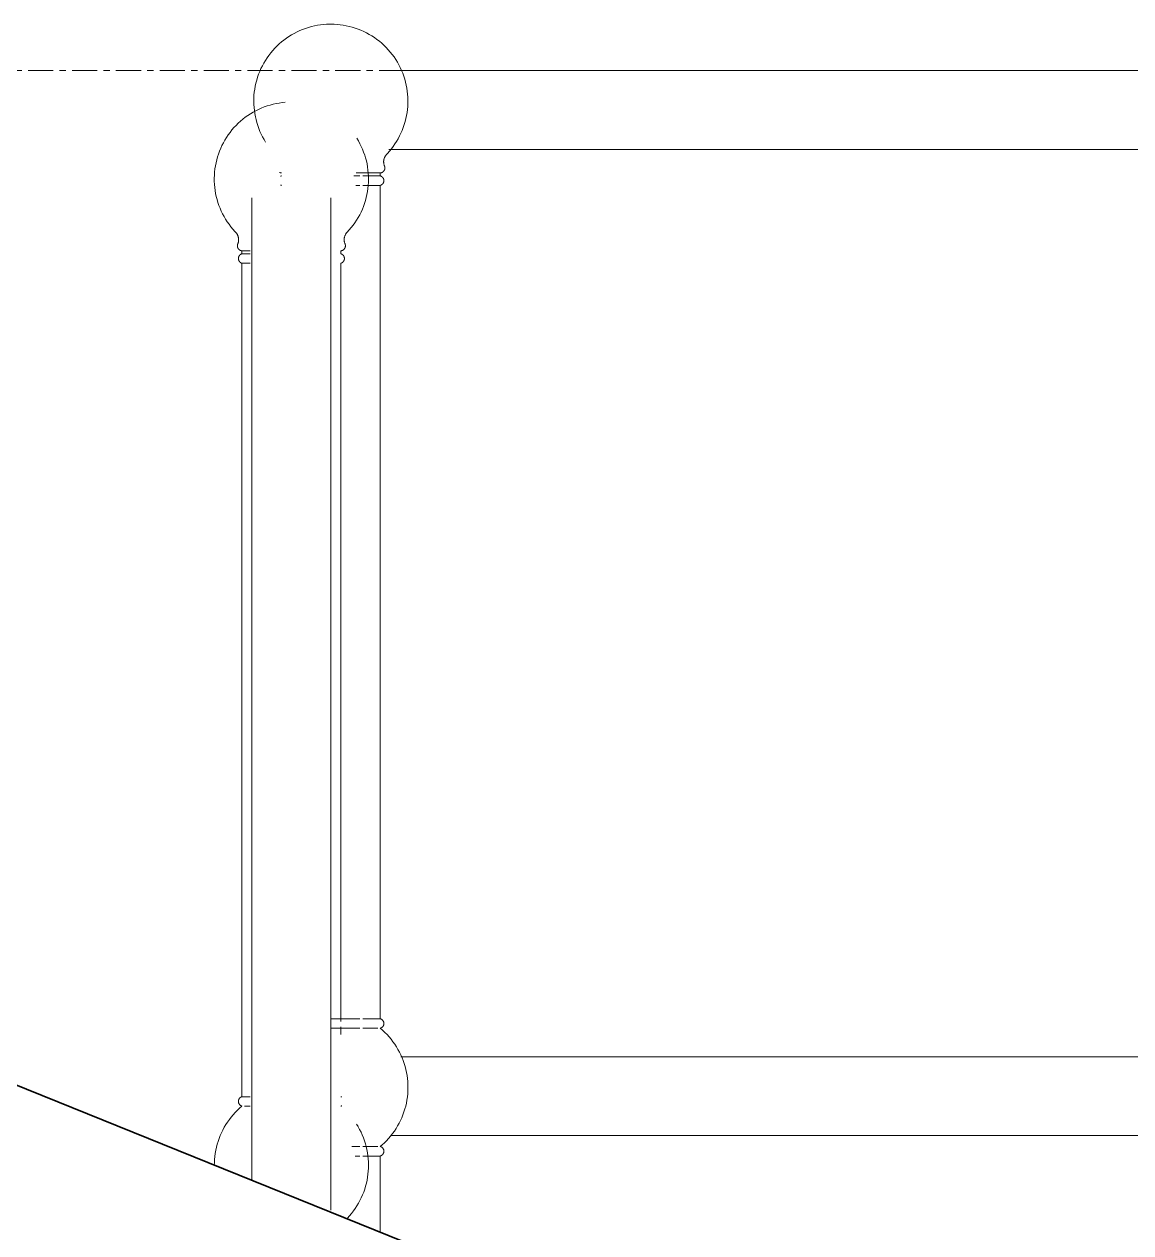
# Model space of a CAD drawing. Header units: inches. Extents: x 22 to 382261, y 22 to 371281.
# Drawn here: x 13839 to 14400, y 143217 to 143830 of the extents above; entities that cross this region are included whole.
import ezdxf

# ---------------------------------------------------------------- set-up
doc = ezdxf.new("R2010")
doc.units = ezdxf.units.IN
doc.header["$MEASUREMENT"] = 0
doc.linetypes.add('Grid Line 1_2_', pattern=[22.225, 12.7, -3.175, 3.175, -3.175])
for name, color, linetype, lineweight in [('A-FLOR-HRAL', 11, 'Continuous', 9), ('A-FLOR-LEVL', 51, 'Continuous', 9), ('A-ROOF', 132, 'Continuous', 9)]:
    doc.layers.add(name, color=color, linetype=linetype, lineweight=lineweight)

# ---------------------------------------------------------------- blocks, each defined once
blk = doc.blocks.new('Railing - 950mm High Post-V1-Section A-A')
at = {"layer": 'A-FLOR-HRAL'}
for p, q in [((-12508.45, 4257.09), (-12508.45, 4258.57)), ((-12504.37, 4258.57), (-12508.45, 4258.57)), ((-12504.37, 4257.09), (-12508.45, 4257.09)), ((-12458.36, 4258.57), (-12458.36, 4257.09)), ((-12508.45, 3829.76), (-12508.45, 4252.28)), ((-12504.37, 4252.28), (-12508.45, 4252.28)), ((-12458.36, 4252.28), (-12458.36, 3867.87)), ((-12458.36, 3865.22), (-12458.36, 3861.28)), ((-12504.27, 3829.76), (-12508.45, 3829.76)), ((-12504.27, 3824.96), (-12507.22, 3824.96)), ((-12449.6, 3814.57), (-12450.38, 3815.86))]:
    blk.add_line(p, q, dxfattribs=at)
at = {"layer": 'A-FLOR-HRAL', "flags": 128}
for points in [[(-12486.56, 4333.89), (-12488.12, 4333.73), (-12489.66, 4333.51), (-12491.2, 4333.23), (-12492.72, 4332.89), (-12494.23, 4332.49), (-12495.72, 4332.03), (-12497.19, 4331.51), (-12498.64, 4330.93), (-12500.07, 4330.3), (-12501.47, 4329.6), (-12502.84, 4328.85), (-12504.18, 4328.05), (-12505.48, 4327.2), (-12506.75, 4326.29), (-12507.99, 4325.33), (-12509.18, 4324.33), (-12510.33, 4323.27), (-12511.44, 4322.18), (-12512.51, 4321.03), (-12513.53, 4319.85), (-12514.5, 4318.63), (-12515.42, 4317.37), (-12516.29, 4316.07), (-12517.1, 4314.74), (-12517.87, 4313.38), (-12518.58, 4311.99), (-12519.23, 4310.57), (-12519.82, 4309.13), (-12520.36, 4307.66), (-12520.84, 4306.17), (-12521.25, 4304.67), (-12521.61, 4303.15), (-12521.91, 4301.62), (-12522.14, 4300.07), (-12522.31, 4298.52), (-12522.42, 4296.96), (-12522.47, 4295.4), (-12522.46, 4293.84), (-12522.38, 4292.28), (-12522.24, 4290.73), (-12522.04, 4289.18), (-12521.78, 4287.64), (-12521.45, 4286.12), (-12521.07, 4284.6), (-12520.62, 4283.11), (-12520.12, 4281.63), (-12519.56, 4280.17), (-12518.93, 4278.74), (-12518.26, 4277.33), (-12517.52, 4275.96), (-12516.74, 4274.61), (-12515.89, 4273.29), (-12515, 4272.01), (-12514.06, 4270.77), (-12513.06, 4269.57), (-12512.02, 4268.4), (-12511.65, 4268.01)], [(-12455.15, 4268.01), (-12454.09, 4269.16), (-12453.09, 4270.35), (-12452.12, 4271.58), (-12451.21, 4272.85), (-12450.35, 4274.15), (-12449.55, 4275.49), (-12448.8, 4276.86), (-12448.1, 4278.25), (-12447.46, 4279.68), (-12446.87, 4281.12), (-12446.35, 4282.59), (-12445.88, 4284.08), (-12445.48, 4285.59), (-12445.13, 4287.11), (-12444.85, 4288.65), (-12444.63, 4290.19), (-12444.46, 4291.75), (-12444.37, 4293.31), (-12444.33, 4294.87), (-12444.36, 4296.43), (-12444.45, 4297.99), (-12444.6, 4299.54), (-12444.81, 4301.09), (-12445.09, 4302.62), (-12445.42, 4304.15), (-12445.82, 4305.66), (-12446.27, 4307.15), (-12446.79, 4308.62), (-12447.37, 4310.07), (-12448, 4311.5), (-12448.69, 4312.9), (-12449.43, 4314.27), (-12450.23, 4315.62)], [(-12511.65, 4268.01), (-12511.51, 4267.85), (-12511.37, 4267.68), (-12511.23, 4267.51), (-12511.1, 4267.33), (-12510.98, 4267.15), (-12510.87, 4266.96), (-12510.77, 4266.77), (-12510.67, 4266.58), (-12510.58, 4266.38), (-12510.5, 4266.18), (-12510.42, 4265.97), (-12510.36, 4265.76), (-12510.3, 4265.55), (-12510.25, 4265.34), (-12510.21, 4265.12), (-12510.18, 4264.91), (-12510.16, 4264.69), (-12510.15, 4264.47), (-12510.14, 4264.25), (-12510.15, 4264.04), (-12510.16, 4263.82), (-12510.18, 4263.6), (-12510.21, 4263.38), (-12510.25, 4263.17), (-12510.29, 4262.96), (-12510.35, 4262.75), (-12510.41, 4262.54), (-12510.49, 4262.33), (-12510.57, 4262.13), (-12510.57, 4262.12)], [(-12456.24, 4262.12), (-12456.32, 4262.32), (-12456.39, 4262.53), (-12456.45, 4262.74), (-12456.51, 4262.95), (-12456.56, 4263.16), (-12456.6, 4263.38), (-12456.63, 4263.59), (-12456.65, 4263.81), (-12456.66, 4264.03), (-12456.66, 4264.25), (-12456.66, 4264.46), (-12456.65, 4264.68), (-12456.62, 4264.9), (-12456.59, 4265.12), (-12456.55, 4265.33), (-12456.51, 4265.54), (-12456.45, 4265.75), (-12456.38, 4265.96), (-12456.31, 4266.17), (-12456.23, 4266.37), (-12456.14, 4266.57), (-12456.04, 4266.77), (-12455.94, 4266.96), (-12455.83, 4267.14), (-12455.71, 4267.33), (-12455.58, 4267.5), (-12455.44, 4267.68), (-12455.3, 4267.84), (-12455.16, 4268), (-12455.15, 4268.01)], [(-12510.57, 4262.12), (-12510.61, 4262.02), (-12510.64, 4261.93), (-12510.67, 4261.83), (-12510.7, 4261.73), (-12510.72, 4261.63), (-12510.74, 4261.53), (-12510.75, 4261.43), (-12510.76, 4261.33), (-12510.77, 4261.22), (-12510.77, 4261.12), (-12510.77, 4261.02), (-12510.76, 4260.92), (-12510.75, 4260.81), (-12510.74, 4260.71), (-12510.72, 4260.61), (-12510.7, 4260.51), (-12510.67, 4260.41), (-12510.64, 4260.31), (-12510.6, 4260.22), (-12510.57, 4260.12), (-12510.52, 4260.03), (-12510.48, 4259.94), (-12510.43, 4259.85), (-12510.38, 4259.76), (-12510.32, 4259.67), (-12510.26, 4259.59), (-12510.2, 4259.51), (-12510.13, 4259.43), (-12510.06, 4259.35), (-12509.99, 4259.28), (-12509.91, 4259.21), (-12509.84, 4259.14), (-12509.76, 4259.08), (-12509.67, 4259.02), (-12509.59, 4258.96), (-12509.5, 4258.91), (-12509.41, 4258.86), (-12509.32, 4258.81), (-12509.23, 4258.77), (-12509.13, 4258.73), (-12509.03, 4258.7), (-12508.94, 4258.66), (-12508.84, 4258.64), (-12508.74, 4258.61), (-12508.64, 4258.59), (-12508.54, 4258.58), (-12508.45, 4258.57)], [(-12458.36, 4258.57), (-12458.26, 4258.58), (-12458.16, 4258.6), (-12458.06, 4258.62), (-12457.96, 4258.64), (-12457.86, 4258.67), (-12457.76, 4258.7), (-12457.66, 4258.74), (-12457.57, 4258.77), (-12457.48, 4258.82), (-12457.38, 4258.86), (-12457.29, 4258.92), (-12457.21, 4258.97), (-12457.12, 4259.03), (-12457.04, 4259.09), (-12456.96, 4259.15), (-12456.88, 4259.22), (-12456.81, 4259.29), (-12456.74, 4259.36), (-12456.67, 4259.44), (-12456.6, 4259.52), (-12456.54, 4259.6), (-12456.48, 4259.68), (-12456.42, 4259.77), (-12456.37, 4259.86), (-12456.32, 4259.95), (-12456.28, 4260.04), (-12456.23, 4260.13), (-12456.2, 4260.23), (-12456.16, 4260.32), (-12456.13, 4260.42), (-12456.11, 4260.52), (-12456.08, 4260.62), (-12456.07, 4260.72), (-12456.05, 4260.83), (-12456.04, 4260.93), (-12456.04, 4261.03), (-12456.03, 4261.13), (-12456.04, 4261.24), (-12456.04, 4261.34), (-12456.05, 4261.44), (-12456.07, 4261.54), (-12456.09, 4261.64), (-12456.11, 4261.74), (-12456.14, 4261.84), (-12456.17, 4261.94), (-12456.2, 4262.04), (-12456.24, 4262.12)], [(-12508.45, 4257.09), (-12508.54, 4257.06), (-12508.64, 4257.02), (-12508.73, 4256.99), (-12508.82, 4256.95), (-12508.91, 4256.9), (-12509, 4256.85), (-12509.08, 4256.8), (-12509.17, 4256.75), (-12509.25, 4256.69), (-12509.33, 4256.63), (-12509.4, 4256.57), (-12509.48, 4256.5), (-12509.55, 4256.43), (-12509.62, 4256.35), (-12509.68, 4256.28), (-12509.75, 4256.2), (-12509.8, 4256.12), (-12509.86, 4256.04), (-12509.91, 4255.95), (-12509.96, 4255.87), (-12510.01, 4255.78), (-12510.05, 4255.69), (-12510.09, 4255.59), (-12510.12, 4255.5), (-12510.15, 4255.4), (-12510.18, 4255.31), (-12510.2, 4255.21), (-12510.22, 4255.11), (-12510.24, 4255.01), (-12510.25, 4254.91), (-12510.26, 4254.81), (-12510.26, 4254.71), (-12510.26, 4254.61), (-12510.25, 4254.51), (-12510.25, 4254.42), (-12510.23, 4254.32), (-12510.22, 4254.22), (-12510.2, 4254.12), (-12510.17, 4254.02), (-12510.14, 4253.93), (-12510.11, 4253.83), (-12510.07, 4253.74), (-12510.04, 4253.65), (-12509.99, 4253.56), (-12509.95, 4253.47), (-12509.89, 4253.38), (-12509.84, 4253.3), (-12509.78, 4253.22), (-12509.72, 4253.14), (-12509.66, 4253.06), (-12509.59, 4252.98), (-12509.52, 4252.91), (-12509.45, 4252.84), (-12509.38, 4252.78), (-12509.3, 4252.71), (-12509.22, 4252.65), (-12509.14, 4252.6), (-12509.05, 4252.54), (-12508.97, 4252.49), (-12508.88, 4252.45), (-12508.79, 4252.4), (-12508.7, 4252.36), (-12508.6, 4252.33), (-12508.51, 4252.3), (-12508.45, 4252.28)], [(-12458.36, 4252.28), (-12458.26, 4252.31), (-12458.17, 4252.34), (-12458.08, 4252.38), (-12457.99, 4252.42), (-12457.9, 4252.46), (-12457.81, 4252.51), (-12457.72, 4252.56), (-12457.64, 4252.62), (-12457.56, 4252.67), (-12457.48, 4252.73), (-12457.4, 4252.8), (-12457.33, 4252.87), (-12457.26, 4252.94), (-12457.19, 4253.01), (-12457.12, 4253.09), (-12457.06, 4253.16), (-12457, 4253.24), (-12456.94, 4253.33), (-12456.89, 4253.41), (-12456.84, 4253.5), (-12456.8, 4253.59), (-12456.76, 4253.68), (-12456.72, 4253.77), (-12456.68, 4253.87), (-12456.65, 4253.96), (-12456.63, 4254.06), (-12456.6, 4254.15), (-12456.58, 4254.25), (-12456.57, 4254.35), (-12456.56, 4254.45), (-12456.55, 4254.55), (-12456.55, 4254.65), (-12456.55, 4254.75), (-12456.55, 4254.85), (-12456.56, 4254.95), (-12456.57, 4255.05), (-12456.59, 4255.15), (-12456.61, 4255.25), (-12456.63, 4255.34), (-12456.66, 4255.44), (-12456.69, 4255.53), (-12456.73, 4255.63), (-12456.77, 4255.72), (-12456.81, 4255.81), (-12456.86, 4255.9), (-12456.91, 4255.98), (-12456.96, 4256.07), (-12457.02, 4256.15), (-12457.08, 4256.23), (-12457.15, 4256.31), (-12457.21, 4256.38), (-12457.28, 4256.45), (-12457.35, 4256.52), (-12457.43, 4256.59), (-12457.51, 4256.65), (-12457.59, 4256.71), (-12457.67, 4256.77), (-12457.75, 4256.82), (-12457.84, 4256.87), (-12457.93, 4256.92), (-12458.02, 4256.96), (-12458.11, 4257), (-12458.2, 4257.04), (-12458.3, 4257.07), (-12458.36, 4257.09)], [(-12508.45, 3829.76), (-12508.54, 3829.73), (-12508.64, 3829.7), (-12508.73, 3829.66), (-12508.82, 3829.62), (-12508.91, 3829.58), (-12509, 3829.53), (-12509.08, 3829.48), (-12509.17, 3829.43), (-12509.25, 3829.37), (-12509.33, 3829.31), (-12509.4, 3829.24), (-12509.48, 3829.18), (-12509.55, 3829.1), (-12509.62, 3829.03), (-12509.68, 3828.96), (-12509.75, 3828.88), (-12509.8, 3828.8), (-12509.86, 3828.71), (-12509.91, 3828.63), (-12509.96, 3828.54), (-12510.01, 3828.45), (-12510.05, 3828.36), (-12510.09, 3828.27), (-12510.12, 3828.18), (-12510.15, 3828.08), (-12510.18, 3827.98), (-12510.2, 3827.89), (-12510.22, 3827.79), (-12510.24, 3827.69), (-12510.25, 3827.59), (-12510.26, 3827.49), (-12510.26, 3827.39), (-12510.26, 3827.29), (-12510.25, 3827.19), (-12510.25, 3827.09), (-12510.23, 3826.99), (-12510.22, 3826.89), (-12510.2, 3826.8), (-12510.17, 3826.7), (-12510.14, 3826.6), (-12510.11, 3826.51), (-12510.07, 3826.42), (-12510.04, 3826.32), (-12509.99, 3826.23), (-12509.95, 3826.15), (-12509.89, 3826.06), (-12509.84, 3825.97), (-12509.78, 3825.89), (-12509.72, 3825.81), (-12509.66, 3825.74), (-12509.59, 3825.66), (-12509.52, 3825.59), (-12509.45, 3825.52), (-12509.38, 3825.45), (-12509.3, 3825.39), (-12509.22, 3825.33), (-12509.14, 3825.27), (-12509.05, 3825.22), (-12508.97, 3825.17), (-12508.88, 3825.12), (-12508.79, 3825.08), (-12508.7, 3825.04), (-12508.6, 3825.01), (-12508.51, 3824.97), (-12508.45, 3824.96)], [(-12457.93, 3829.6), (-12458.02, 3829.64), (-12458.11, 3829.68), (-12458.2, 3829.71), (-12458.3, 3829.74), (-12458.36, 3829.76)], [(-12508.45, 3824.96), (-12509.62, 3823.93), (-12510.76, 3822.86), (-12511.85, 3821.75), (-12512.9, 3820.59), (-12513.9, 3819.39), (-12514.85, 3818.15), (-12515.75, 3816.88), (-12516.6, 3815.57), (-12517.4, 3814.23), (-12518.14, 3812.85), (-12518.83, 3811.45), (-12519.46, 3810.02), (-12520.03, 3808.57), (-12520.55, 3807.1), (-12521, 3805.6), (-12521.4, 3804.09), (-12521.73, 3802.57), (-12522, 3801.03), (-12522.21, 3799.48), (-12522.36, 3797.93), (-12522.45, 3796.37), (-12522.47, 3795.07)], [(-12458.36, 3824.96), (-12458.26, 3824.98), (-12458.17, 3825.02), (-12458.08, 3825.05), (-12457.99, 3825.1), (-12457.9, 3825.14), (-12457.81, 3825.19)], [(-12454.95, 3768.22), (-12453.9, 3769.38), (-12452.9, 3770.58), (-12451.95, 3771.81), (-12451.05, 3773.09), (-12450.2, 3774.4), (-12449.4, 3775.74), (-12448.66, 3777.11), (-12447.97, 3778.51), (-12447.34, 3779.94), (-12446.77, 3781.4), (-12446.26, 3782.87), (-12445.8, 3784.36), (-12445.41, 3785.87), (-12445.07, 3787.4), (-12444.8, 3788.93), (-12444.59, 3790.48), (-12444.44, 3792.04), (-12444.36, 3793.59), (-12444.33, 3795.16), (-12444.37, 3796.72), (-12444.47, 3798.27), (-12444.63, 3799.83), (-12444.86, 3801.37), (-12445.14, 3802.91), (-12445.49, 3804.43), (-12445.9, 3805.93), (-12446.37, 3807.42), (-12446.89, 3808.89), (-12447.48, 3810.34), (-12448.12, 3811.76), (-12448.82, 3813.16), (-12449.57, 3814.53)]]:
    blk.add_lwpolyline(points, dxfattribs=at)
blk = doc.blocks.new('Railing - Railing-377360-Section A-A')
at = {"layer": 'A-FLOR-HRAL'}
for p, q in [((-12503.4, 4285.43), (-12503.4, 3787.37)), ((-12463.4, 3772.26), (-12463.4, 4285.43))]:
    blk.add_line(p, q, dxfattribs=at)
blk.add_blockref('Railing - 950mm High Post-V1-Section A-A', (0, 0))
blk = doc.blocks.new('Railing - 950mm High Post-379029-Section A-A')
at = {"layer": 'A-FLOR-HRAL'}
for p, q in [((-12439.59, 4298.04), (-12438.36, 4298.04)), ((-12439.59, 4296.56), (-12438.36, 4296.56)), ((-12438.36, 4296.56), (-12438.36, 4298.04)), ((-12439.59, 4291.75), (-12438.36, 4291.75)), ((-12438.36, 3869.24), (-12438.36, 4291.75)), ((-12439.59, 3869.24), (-12438.36, 3869.24)), ((-12439.59, 3799.68), (-12438.36, 3799.68)), ((-12438.36, 3761.09), (-12438.36, 3799.68))]:
    blk.add_line(p, q, dxfattribs=at)
at = {"layer": 'A-FLOR-HRAL', "flags": 128}
for points in [[(-12483.3, 4368.06), (-12481.94, 4368.82), (-12480.56, 4369.54), (-12479.14, 4370.19), (-12477.7, 4370.79), (-12476.23, 4371.33), (-12474.75, 4371.81), (-12473.24, 4372.24), (-12471.73, 4372.6), (-12470.19, 4372.9), (-12468.65, 4373.14), (-12467.1, 4373.32), (-12465.54, 4373.43), (-12463.98, 4373.48)], [(-12463.36, 4373.49), (-12461.8, 4373.46), (-12460.24, 4373.36), (-12458.69, 4373.21), (-12457.14, 4372.99), (-12455.61, 4372.71), (-12454.08, 4372.37), (-12452.57, 4371.97), (-12451.08, 4371.51), (-12449.61, 4370.98), (-12448.16, 4370.41), (-12446.74, 4369.77), (-12445.34, 4369.08), (-12443.97, 4368.33), (-12442.63, 4367.53), (-12441.32, 4366.67), (-12440.05, 4365.76), (-12438.82, 4364.81), (-12437.62, 4363.8), (-12436.47, 4362.75), (-12435.36, 4361.65), (-12434.3, 4360.51), (-12433.28, 4359.32), (-12432.31, 4358.1), (-12431.39, 4356.84), (-12430.52, 4355.54), (-12429.7, 4354.21), (-12428.94, 4352.85), (-12428.23, 4351.46), (-12427.58, 4350.04), (-12426.98, 4348.6), (-12426.45, 4347.13), (-12425.97, 4345.65), (-12425.55, 4344.14), (-12425.19, 4342.62), (-12424.9, 4341.09), (-12424.66, 4339.55), (-12424.49, 4338), (-12424.38, 4336.44), (-12424.33, 4334.88), (-12424.35, 4333.32), (-12424.42, 4331.76), (-12424.56, 4330.2), (-12424.76, 4328.66), (-12425.03, 4327.12), (-12425.35, 4325.59), (-12425.74, 4324.08), (-12426.18, 4322.58), (-12426.69, 4321.1), (-12427.25, 4319.65), (-12427.87, 4318.21), (-12428.55, 4316.81), (-12429.28, 4315.43), (-12430.07, 4314.08), (-12430.91, 4312.77), (-12431.8, 4311.49), (-12432.75, 4310.24), (-12433.74, 4309.04), (-12434.78, 4307.88), (-12435.15, 4307.48)], [(-12489.58, 4363.44), (-12488.4, 4364.46), (-12487.18, 4365.44), (-12485.93, 4366.36), (-12484.63, 4367.24), (-12483.73, 4367.79)], [(-12502.18, 4329.67), (-12502.34, 4331.22), (-12502.44, 4332.78), (-12502.47, 4334.34), (-12502.45, 4335.9), (-12502.36, 4337.46), (-12502.21, 4339.01), (-12501.99, 4340.56), (-12501.72, 4342.1), (-12501.38, 4343.62), (-12500.99, 4345.13), (-12500.53, 4346.62), (-12500.01, 4348.1), (-12499.44, 4349.55), (-12498.81, 4350.98), (-12498.12, 4352.38), (-12497.37, 4353.75), (-12496.58, 4355.09), (-12495.72, 4356.4), (-12494.82, 4357.67), (-12493.87, 4358.91), (-12492.87, 4360.1), (-12491.82, 4361.26), (-12490.72, 4362.37)], [(-12436.24, 4301.59), (-12436.2, 4301.5), (-12436.16, 4301.4), (-12436.13, 4301.3), (-12436.11, 4301.2), (-12436.09, 4301.1), (-12436.07, 4301), (-12436.05, 4300.9), (-12436.04, 4300.8), (-12436.04, 4300.7), (-12436.03, 4300.59), (-12436.04, 4300.49), (-12436.04, 4300.39), (-12436.05, 4300.29), (-12436.07, 4300.19), (-12436.09, 4300.08), (-12436.11, 4299.98), (-12436.14, 4299.88), (-12436.17, 4299.79), (-12436.2, 4299.69), (-12436.24, 4299.59), (-12436.28, 4299.5), (-12436.33, 4299.41), (-12436.38, 4299.32), (-12436.43, 4299.23), (-12436.49, 4299.15), (-12436.55, 4299.06), (-12436.61, 4298.98), (-12436.67, 4298.9), (-12436.74, 4298.83), (-12436.82, 4298.75), (-12436.89, 4298.68), (-12436.97, 4298.62), (-12437.05, 4298.55), (-12437.13, 4298.49), (-12437.22, 4298.44), (-12437.31, 4298.38), (-12437.39, 4298.33), (-12437.49, 4298.29), (-12437.58, 4298.24), (-12437.67, 4298.2), (-12437.77, 4298.17), (-12437.87, 4298.14), (-12437.97, 4298.11), (-12438.07, 4298.09), (-12438.17, 4298.07), (-12438.27, 4298.05), (-12438.36, 4298.04)], [(-12435.15, 4307.48), (-12435.3, 4307.32), (-12435.44, 4307.16), (-12435.57, 4306.98), (-12435.7, 4306.81), (-12435.82, 4306.62), (-12435.93, 4306.44), (-12436.04, 4306.25), (-12436.14, 4306.05), (-12436.23, 4305.85), (-12436.31, 4305.65), (-12436.38, 4305.44), (-12436.45, 4305.24), (-12436.5, 4305.03), (-12436.55, 4304.81), (-12436.59, 4304.6), (-12436.62, 4304.38), (-12436.65, 4304.16), (-12436.66, 4303.95), (-12436.66, 4303.73), (-12436.66, 4303.51), (-12436.65, 4303.29), (-12436.63, 4303.07), (-12436.6, 4302.86), (-12436.56, 4302.64), (-12436.51, 4302.43), (-12436.46, 4302.22), (-12436.39, 4302.01), (-12436.32, 4301.8), (-12436.24, 4301.6), (-12436.24, 4301.59)], [(-12438.36, 4296.56), (-12438.26, 4296.53), (-12438.17, 4296.5), (-12438.08, 4296.46), (-12437.99, 4296.42), (-12437.9, 4296.38), (-12437.81, 4296.33), (-12437.72, 4296.28), (-12437.64, 4296.22), (-12437.56, 4296.16), (-12437.48, 4296.1), (-12437.4, 4296.04), (-12437.33, 4295.97), (-12437.26, 4295.9), (-12437.19, 4295.83), (-12437.12, 4295.75), (-12437.06, 4295.67), (-12437, 4295.59), (-12436.94, 4295.51), (-12436.89, 4295.43), (-12436.84, 4295.34), (-12436.8, 4295.25), (-12436.76, 4295.16), (-12436.72, 4295.07), (-12436.68, 4294.97), (-12436.65, 4294.88), (-12436.63, 4294.78), (-12436.6, 4294.68), (-12436.58, 4294.59), (-12436.57, 4294.49), (-12436.56, 4294.39), (-12436.55, 4294.29), (-12436.55, 4294.19), (-12436.55, 4294.09), (-12436.55, 4293.99), (-12436.56, 4293.89), (-12436.57, 4293.79), (-12436.59, 4293.69), (-12436.61, 4293.59), (-12436.63, 4293.5), (-12436.66, 4293.4), (-12436.69, 4293.31), (-12436.73, 4293.21), (-12436.77, 4293.12), (-12436.81, 4293.03), (-12436.86, 4292.94), (-12436.91, 4292.86), (-12436.96, 4292.77), (-12437.02, 4292.69), (-12437.08, 4292.61), (-12437.15, 4292.53), (-12437.21, 4292.46), (-12437.28, 4292.39), (-12437.35, 4292.32), (-12437.43, 4292.25), (-12437.51, 4292.19), (-12437.59, 4292.13), (-12437.67, 4292.07), (-12437.75, 4292.02), (-12437.84, 4291.97), (-12437.93, 4291.92), (-12438.02, 4291.88), (-12438.11, 4291.84), (-12438.2, 4291.8), (-12438.3, 4291.77), (-12438.36, 4291.75)], [(-12438.36, 3869.24), (-12438.26, 3869.21), (-12438.17, 3869.17), (-12438.08, 3869.14), (-12437.99, 3869.1), (-12437.9, 3869.05), (-12437.81, 3869.01), (-12437.72, 3868.95), (-12437.64, 3868.9), (-12437.56, 3868.84), (-12437.48, 3868.78), (-12437.4, 3868.72), (-12437.33, 3868.65), (-12437.26, 3868.58), (-12437.19, 3868.51), (-12437.12, 3868.43), (-12437.06, 3868.35), (-12437, 3868.27), (-12436.94, 3868.19), (-12436.89, 3868.1), (-12436.84, 3868.02), (-12436.8, 3867.93), (-12436.76, 3867.84), (-12436.72, 3867.74), (-12436.68, 3867.65), (-12436.65, 3867.55), (-12436.63, 3867.46), (-12436.6, 3867.36), (-12436.58, 3867.26), (-12436.57, 3867.16), (-12436.56, 3867.07), (-12436.55, 3866.97), (-12436.55, 3866.87), (-12436.55, 3866.77), (-12436.55, 3866.67), (-12436.56, 3866.57), (-12436.57, 3866.47), (-12436.59, 3866.37), (-12436.61, 3866.27), (-12436.63, 3866.17), (-12436.66, 3866.08), (-12436.69, 3865.98), (-12436.73, 3865.89), (-12436.77, 3865.8), (-12436.81, 3865.71), (-12436.86, 3865.62), (-12436.91, 3865.53), (-12436.96, 3865.45), (-12437.02, 3865.37), (-12437.08, 3865.29), (-12437.15, 3865.21), (-12437.21, 3865.13), (-12437.28, 3865.06), (-12437.35, 3864.99), (-12437.43, 3864.93), (-12437.51, 3864.86), (-12437.59, 3864.8), (-12437.67, 3864.75), (-12437.75, 3864.69), (-12437.84, 3864.64), (-12437.93, 3864.6), (-12438.02, 3864.55), (-12438.11, 3864.51), (-12438.2, 3864.48), (-12438.3, 3864.45), (-12438.36, 3864.43)], [(-12438.36, 3864.43), (-12437.18, 3863.41), (-12436.04, 3862.34), (-12434.95, 3861.22), (-12433.9, 3860.06)], [(-12432.9, 3858.86), (-12431.95, 3857.63), (-12431.05, 3856.35), (-12430.2, 3855.04), (-12429.4, 3853.7), (-12428.66, 3852.33), (-12427.97, 3850.93), (-12427.34, 3849.5), (-12426.77, 3848.05), (-12426.26, 3846.57), (-12425.8, 3845.08), (-12425.41, 3843.57), (-12425.07, 3842.04), (-12424.8, 3840.51), (-12424.59, 3838.96), (-12424.44, 3837.4), (-12424.36, 3835.85), (-12424.33, 3834.29), (-12424.37, 3832.72), (-12424.47, 3831.17), (-12424.63, 3829.61), (-12424.86, 3828.07), (-12425.14, 3826.53), (-12425.49, 3825.01), (-12425.9, 3823.51), (-12426.37, 3822.02), (-12426.89, 3820.55), (-12427.48, 3819.1), (-12428.12, 3817.68), (-12428.82, 3816.28), (-12429.57, 3814.91), (-12430.38, 3813.58), (-12431.24, 3812.28), (-12432.16, 3811.01)], [(-12433.12, 3809.78), (-12434.13, 3808.59), (-12435.19, 3807.44), (-12436.29, 3806.34), (-12437.44, 3805.28), (-12438.36, 3804.49)], [(-12438.36, 3804.49), (-12438.26, 3804.46), (-12438.17, 3804.42), (-12438.08, 3804.39), (-12437.99, 3804.35), (-12437.9, 3804.3), (-12437.81, 3804.25), (-12437.72, 3804.2), (-12437.64, 3804.15), (-12437.56, 3804.09), (-12437.48, 3804.03), (-12437.4, 3803.96), (-12437.33, 3803.9), (-12437.26, 3803.83), (-12437.19, 3803.75), (-12437.12, 3803.68), (-12437.06, 3803.6), (-12437, 3803.52), (-12436.94, 3803.44), (-12436.89, 3803.35), (-12436.84, 3803.26), (-12436.8, 3803.17), (-12436.76, 3803.08), (-12436.72, 3802.99), (-12436.68, 3802.9), (-12436.65, 3802.8), (-12436.63, 3802.71), (-12436.6, 3802.61), (-12436.58, 3802.51), (-12436.57, 3802.41), (-12436.56, 3802.31), (-12436.55, 3802.21), (-12436.55, 3802.11), (-12436.55, 3802.01), (-12436.55, 3801.91), (-12436.56, 3801.81), (-12436.57, 3801.71), (-12436.59, 3801.62), (-12436.61, 3801.52), (-12436.63, 3801.42), (-12436.66, 3801.33), (-12436.69, 3801.23), (-12436.73, 3801.14), (-12436.77, 3801.05), (-12436.81, 3800.96), (-12436.86, 3800.87), (-12436.91, 3800.78), (-12436.96, 3800.7), (-12437.02, 3800.61), (-12437.08, 3800.53), (-12437.15, 3800.46), (-12437.21, 3800.38), (-12437.28, 3800.31), (-12437.35, 3800.24), (-12437.43, 3800.17), (-12437.51, 3800.11), (-12437.59, 3800.05), (-12437.67, 3799.99), (-12437.75, 3799.94), (-12437.84, 3799.89), (-12437.93, 3799.84), (-12438.02, 3799.8), (-12438.11, 3799.76), (-12438.2, 3799.73), (-12438.3, 3799.7), (-12438.36, 3799.68)]]:
    blk.add_lwpolyline(points, dxfattribs=at)
blk = doc.blocks.new('Railing - 950mm High Post-V29-Section A-A')
at = {"layer": 'A-FLOR-HRAL'}
for p, q in [((-12438.36, 4296.56), (-12438.36, 4298.04)), ((-12438.36, 3869.24), (-12438.36, 4291.75)), ((-12438.36, 3761.09), (-12438.36, 3799.68))]:
    blk.add_line(p, q, dxfattribs=at)
at = {"layer": 'A-FLOR-HRAL', "flags": 128}
for points in [[(-12483.3, 4368.06), (-12481.94, 4368.82), (-12480.56, 4369.54), (-12479.14, 4370.19), (-12477.7, 4370.79), (-12476.23, 4371.33), (-12474.75, 4371.81), (-12473.24, 4372.24), (-12471.73, 4372.6), (-12470.19, 4372.9), (-12468.65, 4373.14), (-12467.1, 4373.32), (-12465.54, 4373.43), (-12463.98, 4373.48)], [(-12463.36, 4373.49), (-12461.8, 4373.46), (-12460.24, 4373.36), (-12458.69, 4373.21), (-12457.14, 4372.99), (-12455.61, 4372.71), (-12454.08, 4372.37), (-12452.57, 4371.97), (-12451.08, 4371.51), (-12449.61, 4370.98), (-12448.16, 4370.41), (-12446.74, 4369.77), (-12445.34, 4369.08), (-12443.97, 4368.33), (-12442.63, 4367.53), (-12441.32, 4366.67), (-12440.05, 4365.76), (-12438.82, 4364.81), (-12437.62, 4363.8), (-12436.47, 4362.75), (-12435.36, 4361.65), (-12434.3, 4360.51), (-12433.28, 4359.32), (-12432.31, 4358.1), (-12431.39, 4356.84), (-12430.52, 4355.54), (-12429.7, 4354.21), (-12428.94, 4352.85), (-12428.23, 4351.46), (-12427.58, 4350.04), (-12426.98, 4348.6), (-12426.45, 4347.13), (-12425.97, 4345.65), (-12425.55, 4344.14), (-12425.19, 4342.62), (-12424.9, 4341.09), (-12424.66, 4339.55), (-12424.49, 4338), (-12424.38, 4336.44), (-12424.33, 4334.88), (-12424.35, 4333.32), (-12424.42, 4331.76), (-12424.56, 4330.2), (-12424.76, 4328.66), (-12425.03, 4327.12), (-12425.35, 4325.59), (-12425.74, 4324.08), (-12426.18, 4322.58), (-12426.69, 4321.1), (-12427.25, 4319.65), (-12427.87, 4318.21), (-12428.55, 4316.81), (-12429.28, 4315.43), (-12430.07, 4314.08), (-12430.91, 4312.77), (-12431.8, 4311.49), (-12432.75, 4310.24), (-12433.74, 4309.04), (-12434.78, 4307.88), (-12435.15, 4307.48)], [(-12489.58, 4363.44), (-12488.4, 4364.46), (-12487.18, 4365.44), (-12485.93, 4366.36), (-12484.63, 4367.24), (-12483.73, 4367.79)], [(-12502.18, 4329.67), (-12502.34, 4331.22), (-12502.44, 4332.78), (-12502.47, 4334.34), (-12502.45, 4335.9), (-12502.36, 4337.46), (-12502.21, 4339.01), (-12501.99, 4340.56), (-12501.72, 4342.1), (-12501.38, 4343.62), (-12500.99, 4345.13), (-12500.53, 4346.62), (-12500.01, 4348.1), (-12499.44, 4349.55), (-12498.81, 4350.98), (-12498.12, 4352.38), (-12497.37, 4353.75), (-12496.58, 4355.09), (-12495.72, 4356.4), (-12494.82, 4357.67), (-12493.87, 4358.91), (-12492.87, 4360.1), (-12491.82, 4361.26), (-12490.72, 4362.37)], [(-12436.24, 4301.59), (-12436.2, 4301.5), (-12436.16, 4301.4), (-12436.13, 4301.3), (-12436.11, 4301.2), (-12436.09, 4301.1), (-12436.07, 4301), (-12436.05, 4300.9), (-12436.04, 4300.8), (-12436.04, 4300.7), (-12436.03, 4300.59), (-12436.04, 4300.49), (-12436.04, 4300.39), (-12436.05, 4300.29), (-12436.07, 4300.19), (-12436.09, 4300.08), (-12436.11, 4299.98), (-12436.14, 4299.88), (-12436.17, 4299.79), (-12436.2, 4299.69), (-12436.24, 4299.59), (-12436.28, 4299.5), (-12436.33, 4299.41), (-12436.38, 4299.32), (-12436.43, 4299.23), (-12436.49, 4299.15), (-12436.55, 4299.06), (-12436.61, 4298.98), (-12436.67, 4298.9), (-12436.74, 4298.83), (-12436.82, 4298.75), (-12436.89, 4298.68), (-12436.97, 4298.62), (-12437.05, 4298.55), (-12437.13, 4298.49), (-12437.22, 4298.44), (-12437.31, 4298.38), (-12437.39, 4298.33), (-12437.49, 4298.29), (-12437.58, 4298.24), (-12437.67, 4298.2), (-12437.77, 4298.17), (-12437.87, 4298.14), (-12437.97, 4298.11), (-12438.07, 4298.09), (-12438.17, 4298.07), (-12438.27, 4298.05), (-12438.36, 4298.04)], [(-12435.15, 4307.48), (-12435.3, 4307.32), (-12435.44, 4307.16), (-12435.57, 4306.98), (-12435.7, 4306.81), (-12435.82, 4306.62), (-12435.93, 4306.44), (-12436.04, 4306.25), (-12436.14, 4306.05), (-12436.23, 4305.85), (-12436.31, 4305.65), (-12436.38, 4305.44), (-12436.45, 4305.24), (-12436.5, 4305.03), (-12436.55, 4304.81), (-12436.59, 4304.6), (-12436.62, 4304.38), (-12436.65, 4304.16), (-12436.66, 4303.95), (-12436.66, 4303.73), (-12436.66, 4303.51), (-12436.65, 4303.29), (-12436.63, 4303.07), (-12436.6, 4302.86), (-12436.56, 4302.64), (-12436.51, 4302.43), (-12436.46, 4302.22), (-12436.39, 4302.01), (-12436.32, 4301.8), (-12436.24, 4301.6), (-12436.24, 4301.59)], [(-12438.36, 4296.56), (-12438.26, 4296.53), (-12438.17, 4296.5), (-12438.08, 4296.46), (-12437.99, 4296.42), (-12437.9, 4296.38), (-12437.81, 4296.33), (-12437.72, 4296.28), (-12437.64, 4296.22), (-12437.56, 4296.16), (-12437.48, 4296.1), (-12437.4, 4296.04), (-12437.33, 4295.97), (-12437.26, 4295.9), (-12437.19, 4295.83), (-12437.12, 4295.75), (-12437.06, 4295.67), (-12437, 4295.59), (-12436.94, 4295.51), (-12436.89, 4295.43), (-12436.84, 4295.34), (-12436.8, 4295.25), (-12436.76, 4295.16), (-12436.72, 4295.07), (-12436.68, 4294.97), (-12436.65, 4294.88), (-12436.63, 4294.78), (-12436.6, 4294.68), (-12436.58, 4294.59), (-12436.57, 4294.49), (-12436.56, 4294.39), (-12436.55, 4294.29), (-12436.55, 4294.19), (-12436.55, 4294.09), (-12436.55, 4293.99), (-12436.56, 4293.89), (-12436.57, 4293.79), (-12436.59, 4293.69), (-12436.61, 4293.59), (-12436.63, 4293.5), (-12436.66, 4293.4), (-12436.69, 4293.31), (-12436.73, 4293.21), (-12436.77, 4293.12), (-12436.81, 4293.03), (-12436.86, 4292.94), (-12436.91, 4292.86), (-12436.96, 4292.77), (-12437.02, 4292.69), (-12437.08, 4292.61), (-12437.15, 4292.53), (-12437.21, 4292.46), (-12437.28, 4292.39), (-12437.35, 4292.32), (-12437.43, 4292.25), (-12437.51, 4292.19), (-12437.59, 4292.13), (-12437.67, 4292.07), (-12437.75, 4292.02), (-12437.84, 4291.97), (-12437.93, 4291.92), (-12438.02, 4291.88), (-12438.11, 4291.84), (-12438.2, 4291.8), (-12438.3, 4291.77), (-12438.36, 4291.75)], [(-12438.36, 3869.24), (-12438.26, 3869.21), (-12438.17, 3869.17), (-12438.08, 3869.14), (-12437.99, 3869.1), (-12437.9, 3869.05), (-12437.81, 3869.01), (-12437.72, 3868.95), (-12437.64, 3868.9), (-12437.56, 3868.84), (-12437.48, 3868.78), (-12437.4, 3868.72), (-12437.33, 3868.65), (-12437.26, 3868.58), (-12437.19, 3868.51), (-12437.12, 3868.43), (-12437.06, 3868.35), (-12437, 3868.27), (-12436.94, 3868.19), (-12436.89, 3868.1), (-12436.84, 3868.02), (-12436.8, 3867.93), (-12436.76, 3867.84), (-12436.72, 3867.74), (-12436.68, 3867.65), (-12436.65, 3867.55), (-12436.63, 3867.46), (-12436.6, 3867.36), (-12436.58, 3867.26), (-12436.57, 3867.16), (-12436.56, 3867.07), (-12436.55, 3866.97), (-12436.55, 3866.87), (-12436.55, 3866.77), (-12436.55, 3866.67), (-12436.56, 3866.57), (-12436.57, 3866.47), (-12436.59, 3866.37), (-12436.61, 3866.27), (-12436.63, 3866.17), (-12436.66, 3866.08), (-12436.69, 3865.98), (-12436.73, 3865.89), (-12436.77, 3865.8), (-12436.81, 3865.71), (-12436.86, 3865.62), (-12436.91, 3865.53), (-12436.96, 3865.45), (-12437.02, 3865.37), (-12437.08, 3865.29), (-12437.15, 3865.21), (-12437.21, 3865.13), (-12437.28, 3865.06), (-12437.35, 3864.99), (-12437.43, 3864.93), (-12437.51, 3864.86), (-12437.59, 3864.8), (-12437.67, 3864.75), (-12437.75, 3864.69), (-12437.84, 3864.64), (-12437.93, 3864.6), (-12438.02, 3864.55), (-12438.11, 3864.51), (-12438.2, 3864.48), (-12438.3, 3864.45), (-12438.36, 3864.43)], [(-12438.36, 3864.43), (-12437.18, 3863.41), (-12436.04, 3862.34), (-12434.95, 3861.22), (-12433.9, 3860.06)], [(-12432.9, 3858.86), (-12431.95, 3857.63), (-12431.05, 3856.35), (-12430.2, 3855.04), (-12429.4, 3853.7), (-12428.66, 3852.33), (-12427.97, 3850.93), (-12427.34, 3849.5), (-12426.77, 3848.05), (-12426.26, 3846.57), (-12425.8, 3845.08), (-12425.41, 3843.57), (-12425.07, 3842.04), (-12424.8, 3840.51), (-12424.59, 3838.96), (-12424.44, 3837.4), (-12424.36, 3835.85), (-12424.33, 3834.29), (-12424.37, 3832.72), (-12424.47, 3831.17), (-12424.63, 3829.61), (-12424.86, 3828.07), (-12425.14, 3826.53), (-12425.49, 3825.01), (-12425.9, 3823.51), (-12426.37, 3822.02), (-12426.89, 3820.55), (-12427.48, 3819.1), (-12428.12, 3817.68), (-12428.82, 3816.28), (-12429.57, 3814.91), (-12430.38, 3813.58), (-12431.24, 3812.28), (-12432.16, 3811.01)], [(-12433.12, 3809.78), (-12434.13, 3808.59), (-12435.19, 3807.44), (-12436.29, 3806.34), (-12437.44, 3805.28), (-12438.36, 3804.49)], [(-12438.36, 3804.49), (-12438.26, 3804.46), (-12438.17, 3804.42), (-12438.08, 3804.39), (-12437.99, 3804.35), (-12437.9, 3804.3), (-12437.81, 3804.25), (-12437.72, 3804.2), (-12437.64, 3804.15), (-12437.56, 3804.09), (-12437.48, 3804.03), (-12437.4, 3803.96), (-12437.33, 3803.9), (-12437.26, 3803.83), (-12437.19, 3803.75), (-12437.12, 3803.68), (-12437.06, 3803.6), (-12437, 3803.52), (-12436.94, 3803.44), (-12436.89, 3803.35), (-12436.84, 3803.26), (-12436.8, 3803.17), (-12436.76, 3803.08), (-12436.72, 3802.99), (-12436.68, 3802.9), (-12436.65, 3802.8), (-12436.63, 3802.71), (-12436.6, 3802.61), (-12436.58, 3802.51), (-12436.57, 3802.41), (-12436.56, 3802.31), (-12436.55, 3802.21), (-12436.55, 3802.11), (-12436.55, 3802.01), (-12436.55, 3801.91), (-12436.56, 3801.81), (-12436.57, 3801.71), (-12436.59, 3801.62), (-12436.61, 3801.52), (-12436.63, 3801.42), (-12436.66, 3801.33), (-12436.69, 3801.23), (-12436.73, 3801.14), (-12436.77, 3801.05), (-12436.81, 3800.96), (-12436.86, 3800.87), (-12436.91, 3800.78), (-12436.96, 3800.7), (-12437.02, 3800.61), (-12437.08, 3800.53), (-12437.15, 3800.46), (-12437.21, 3800.38), (-12437.28, 3800.31), (-12437.35, 3800.24), (-12437.43, 3800.17), (-12437.51, 3800.11), (-12437.59, 3800.05), (-12437.67, 3799.99), (-12437.75, 3799.94), (-12437.84, 3799.89), (-12437.93, 3799.84), (-12438.02, 3799.8), (-12438.11, 3799.76), (-12438.2, 3799.73), (-12438.3, 3799.7), (-12438.36, 3799.68)]]:
    blk.add_lwpolyline(points, dxfattribs=at)
blk = doc.blocks.new('Railing - 950mm High Post-V30-Section A-A')
at = {"layer": 'A-FLOR-HRAL'}
for p, q in [((-12451.83, 4296.56), (-12448.68, 4296.56)), ((-12450.6, 4298.04), (-12438.36, 4298.04)), ((-12447.21, 4296.56), (-12438.36, 4296.56)), ((-12438.36, 4296.56), (-12438.36, 4298.04)), ((-12450.73, 4291.75), (-12448.68, 4291.75)), ((-12447.21, 4291.75), (-12438.36, 4291.75)), ((-12438.36, 3869.24), (-12438.36, 4291.75)), ((-12463.4, 3869.24), (-12448.68, 3869.24)), ((-12447.21, 3869.24), (-12438.36, 3869.24)), ((-12463.4, 3864.43), (-12448.68, 3864.43)), ((-12447.21, 3864.43), (-12439.59, 3864.43)), ((-12452.76, 3804.49), (-12448.68, 3804.49)), ((-12451.12, 3799.68), (-12448.68, 3799.68)), ((-12447.21, 3804.49), (-12439.59, 3804.49)), ((-12447.21, 3799.68), (-12438.36, 3799.68)), ((-12438.36, 3761.09), (-12438.36, 3799.68))]:
    blk.add_line(p, q, dxfattribs=at)
at = {"layer": 'A-FLOR-HRAL', "flags": 128}
for points in [[(-12496.45, 4313.63), (-12497.26, 4314.96), (-12498.01, 4316.33), (-12498.71, 4317.73), (-12499.35, 4319.15), (-12499.93, 4320.6), (-12500.46, 4322.07), (-12500.92, 4323.56), (-12501.33, 4325.07), (-12501.67, 4326.59), (-12501.96, 4328.12), (-12502.18, 4329.67), (-12502.34, 4331.22), (-12502.44, 4332.78), (-12502.47, 4334.34), (-12502.45, 4335.9), (-12502.36, 4337.46), (-12502.21, 4339.01), (-12501.99, 4340.56), (-12501.72, 4342.1), (-12501.38, 4343.62), (-12500.99, 4345.13), (-12500.53, 4346.62), (-12500.01, 4348.1), (-12499.44, 4349.55), (-12498.81, 4350.98), (-12498.12, 4352.38), (-12497.37, 4353.75), (-12496.58, 4355.09), (-12495.72, 4356.4), (-12494.82, 4357.67), (-12493.87, 4358.91), (-12492.87, 4360.1), (-12491.82, 4361.26), (-12490.72, 4362.37), (-12489.58, 4363.44), (-12488.4, 4364.46), (-12487.18, 4365.44), (-12485.93, 4366.36), (-12484.63, 4367.24), (-12483.3, 4368.06), (-12481.94, 4368.82), (-12480.56, 4369.54), (-12479.14, 4370.19), (-12477.7, 4370.79), (-12476.23, 4371.33), (-12474.75, 4371.81), (-12473.24, 4372.24), (-12471.73, 4372.6), (-12470.19, 4372.9), (-12468.65, 4373.14), (-12467.1, 4373.32), (-12465.54, 4373.43), (-12463.98, 4373.48), (-12463.45, 4373.49)], [(-12463.36, 4373.49), (-12461.8, 4373.46), (-12460.24, 4373.36), (-12458.69, 4373.21), (-12457.14, 4372.99), (-12455.61, 4372.71), (-12454.08, 4372.37), (-12452.57, 4371.97), (-12451.08, 4371.51), (-12449.61, 4370.98), (-12448.16, 4370.41), (-12446.74, 4369.77), (-12445.34, 4369.08), (-12443.97, 4368.33), (-12442.63, 4367.53), (-12441.32, 4366.67), (-12440.05, 4365.76), (-12438.82, 4364.81), (-12437.62, 4363.8), (-12436.47, 4362.75), (-12435.36, 4361.65), (-12434.3, 4360.51), (-12433.28, 4359.32), (-12432.31, 4358.1), (-12431.39, 4356.84), (-12430.52, 4355.54), (-12429.7, 4354.21), (-12428.94, 4352.85), (-12428.23, 4351.46), (-12427.58, 4350.04), (-12426.98, 4348.6), (-12426.45, 4347.13), (-12425.97, 4345.65), (-12425.55, 4344.14), (-12425.19, 4342.62), (-12424.9, 4341.09), (-12424.66, 4339.55), (-12424.49, 4338), (-12424.38, 4336.44), (-12424.33, 4334.88), (-12424.35, 4333.32), (-12424.42, 4331.76), (-12424.56, 4330.2), (-12424.76, 4328.66), (-12425.03, 4327.12), (-12425.35, 4325.59), (-12425.74, 4324.08), (-12426.18, 4322.58), (-12426.69, 4321.1), (-12427.25, 4319.65), (-12427.87, 4318.21), (-12428.55, 4316.81), (-12429.28, 4315.43), (-12430.07, 4314.08), (-12430.91, 4312.77), (-12431.8, 4311.49), (-12432.75, 4310.24), (-12433.74, 4309.04), (-12434.78, 4307.88), (-12435.15, 4307.48)], [(-12436.24, 4301.59), (-12436.2, 4301.5), (-12436.16, 4301.4), (-12436.13, 4301.3), (-12436.11, 4301.2), (-12436.09, 4301.1), (-12436.07, 4301), (-12436.05, 4300.9), (-12436.04, 4300.8), (-12436.04, 4300.7), (-12436.03, 4300.59), (-12436.04, 4300.49), (-12436.04, 4300.39), (-12436.05, 4300.29), (-12436.07, 4300.19), (-12436.09, 4300.08), (-12436.11, 4299.98), (-12436.14, 4299.88), (-12436.17, 4299.79), (-12436.2, 4299.69), (-12436.24, 4299.59), (-12436.28, 4299.5), (-12436.33, 4299.41), (-12436.38, 4299.32), (-12436.43, 4299.23), (-12436.49, 4299.15), (-12436.55, 4299.06), (-12436.61, 4298.98), (-12436.67, 4298.9), (-12436.74, 4298.83), (-12436.82, 4298.75), (-12436.89, 4298.68), (-12436.97, 4298.62), (-12437.05, 4298.55), (-12437.13, 4298.49), (-12437.22, 4298.44), (-12437.31, 4298.38), (-12437.39, 4298.33), (-12437.49, 4298.29), (-12437.58, 4298.24), (-12437.67, 4298.2), (-12437.77, 4298.17), (-12437.87, 4298.14), (-12437.97, 4298.11), (-12438.07, 4298.09), (-12438.17, 4298.07), (-12438.27, 4298.05), (-12438.36, 4298.04)], [(-12435.15, 4307.48), (-12435.3, 4307.32), (-12435.44, 4307.16), (-12435.57, 4306.98), (-12435.7, 4306.81), (-12435.82, 4306.62), (-12435.93, 4306.44), (-12436.04, 4306.25), (-12436.14, 4306.05), (-12436.23, 4305.85), (-12436.31, 4305.65), (-12436.38, 4305.44), (-12436.45, 4305.24), (-12436.5, 4305.03), (-12436.55, 4304.81), (-12436.59, 4304.6), (-12436.62, 4304.38), (-12436.65, 4304.16), (-12436.66, 4303.95), (-12436.66, 4303.73), (-12436.66, 4303.51), (-12436.65, 4303.29), (-12436.63, 4303.07), (-12436.6, 4302.86), (-12436.56, 4302.64), (-12436.51, 4302.43), (-12436.46, 4302.22), (-12436.39, 4302.01), (-12436.32, 4301.8), (-12436.24, 4301.6), (-12436.24, 4301.59)], [(-12488.45, 4298.04), (-12488.55, 4298.05), (-12488.65, 4298.07), (-12488.75, 4298.09), (-12488.85, 4298.11), (-12488.95, 4298.14), (-12489.05, 4298.17), (-12489.14, 4298.21), (-12489.24, 4298.25), (-12489.33, 4298.29), (-12489.42, 4298.34)], [(-12488.88, 4296.39), (-12488.79, 4296.43), (-12488.7, 4296.47), (-12488.6, 4296.51), (-12488.51, 4296.54), (-12488.45, 4296.56)], [(-12438.36, 4296.56), (-12438.26, 4296.53), (-12438.17, 4296.5), (-12438.08, 4296.46), (-12437.99, 4296.42), (-12437.9, 4296.38), (-12437.81, 4296.33), (-12437.72, 4296.28), (-12437.64, 4296.22), (-12437.56, 4296.16), (-12437.48, 4296.1), (-12437.4, 4296.04), (-12437.33, 4295.97), (-12437.26, 4295.9), (-12437.19, 4295.83), (-12437.12, 4295.75), (-12437.06, 4295.67), (-12437, 4295.59), (-12436.94, 4295.51), (-12436.89, 4295.43), (-12436.84, 4295.34), (-12436.8, 4295.25), (-12436.76, 4295.16), (-12436.72, 4295.07), (-12436.68, 4294.97), (-12436.65, 4294.88), (-12436.63, 4294.78), (-12436.6, 4294.68), (-12436.58, 4294.59), (-12436.57, 4294.49), (-12436.56, 4294.39), (-12436.55, 4294.29), (-12436.55, 4294.19), (-12436.55, 4294.09), (-12436.55, 4293.99), (-12436.56, 4293.89), (-12436.57, 4293.79), (-12436.59, 4293.69), (-12436.61, 4293.59), (-12436.63, 4293.5), (-12436.66, 4293.4), (-12436.69, 4293.31), (-12436.73, 4293.21), (-12436.77, 4293.12), (-12436.81, 4293.03), (-12436.86, 4292.94), (-12436.91, 4292.86), (-12436.96, 4292.77), (-12437.02, 4292.69), (-12437.08, 4292.61), (-12437.15, 4292.53), (-12437.21, 4292.46), (-12437.28, 4292.39), (-12437.35, 4292.32), (-12437.43, 4292.25), (-12437.51, 4292.19), (-12437.59, 4292.13), (-12437.67, 4292.07), (-12437.75, 4292.02), (-12437.84, 4291.97), (-12437.93, 4291.92), (-12438.02, 4291.88), (-12438.11, 4291.84), (-12438.2, 4291.8), (-12438.3, 4291.77), (-12438.36, 4291.75)], [(-12488.45, 4291.75), (-12488.54, 4291.78), (-12488.64, 4291.81), (-12488.73, 4291.85), (-12488.82, 4291.89), (-12488.91, 4291.94)], [(-12438.36, 3869.24), (-12438.26, 3869.21), (-12438.17, 3869.17), (-12438.08, 3869.14), (-12437.99, 3869.1), (-12437.9, 3869.05), (-12437.81, 3869.01), (-12437.72, 3868.95), (-12437.64, 3868.9), (-12437.56, 3868.84), (-12437.48, 3868.78), (-12437.4, 3868.72), (-12437.33, 3868.65), (-12437.26, 3868.58), (-12437.19, 3868.51), (-12437.12, 3868.43), (-12437.06, 3868.35), (-12437, 3868.27), (-12436.94, 3868.19), (-12436.89, 3868.1), (-12436.84, 3868.02), (-12436.8, 3867.93), (-12436.76, 3867.84), (-12436.72, 3867.74), (-12436.68, 3867.65), (-12436.65, 3867.55), (-12436.63, 3867.46), (-12436.6, 3867.36), (-12436.58, 3867.26), (-12436.57, 3867.16), (-12436.56, 3867.07), (-12436.55, 3866.97), (-12436.55, 3866.87), (-12436.55, 3866.77), (-12436.55, 3866.67), (-12436.56, 3866.57), (-12436.57, 3866.47), (-12436.59, 3866.37), (-12436.61, 3866.27), (-12436.63, 3866.17), (-12436.66, 3866.08), (-12436.69, 3865.98), (-12436.73, 3865.89), (-12436.77, 3865.8), (-12436.81, 3865.71), (-12436.86, 3865.62), (-12436.91, 3865.53), (-12436.96, 3865.45), (-12437.02, 3865.37), (-12437.08, 3865.29), (-12437.15, 3865.21), (-12437.21, 3865.13), (-12437.28, 3865.06), (-12437.35, 3864.99), (-12437.43, 3864.93), (-12437.51, 3864.86), (-12437.59, 3864.8), (-12437.67, 3864.75), (-12437.75, 3864.69), (-12437.84, 3864.64), (-12437.93, 3864.6), (-12438.02, 3864.55), (-12438.11, 3864.51), (-12438.2, 3864.48), (-12438.3, 3864.45), (-12438.36, 3864.43)], [(-12438.36, 3864.43), (-12437.18, 3863.41), (-12436.04, 3862.34), (-12434.95, 3861.22), (-12433.9, 3860.06), (-12432.9, 3858.86), (-12431.95, 3857.63), (-12431.05, 3856.35), (-12430.2, 3855.04), (-12429.4, 3853.7), (-12428.66, 3852.33), (-12427.97, 3850.93), (-12427.34, 3849.5), (-12426.77, 3848.05), (-12426.26, 3846.57), (-12425.8, 3845.08), (-12425.41, 3843.57), (-12425.07, 3842.04), (-12424.8, 3840.51), (-12424.59, 3838.96), (-12424.44, 3837.4), (-12424.36, 3835.85), (-12424.33, 3834.29), (-12424.37, 3832.72), (-12424.47, 3831.17), (-12424.63, 3829.61), (-12424.86, 3828.07), (-12425.14, 3826.53), (-12425.49, 3825.01), (-12425.9, 3823.51), (-12426.37, 3822.02), (-12426.89, 3820.55), (-12427.48, 3819.1), (-12428.12, 3817.68), (-12428.82, 3816.28), (-12429.57, 3814.91), (-12430.38, 3813.58), (-12431.24, 3812.28), (-12432.16, 3811.01), (-12433.12, 3809.78), (-12434.13, 3808.59), (-12435.19, 3807.44), (-12436.29, 3806.34), (-12437.44, 3805.28), (-12438.36, 3804.49)], [(-12438.36, 3804.49), (-12438.26, 3804.46), (-12438.17, 3804.42), (-12438.08, 3804.39), (-12437.99, 3804.35), (-12437.9, 3804.3), (-12437.81, 3804.25), (-12437.72, 3804.2), (-12437.64, 3804.15), (-12437.56, 3804.09), (-12437.48, 3804.03), (-12437.4, 3803.96), (-12437.33, 3803.9), (-12437.26, 3803.83), (-12437.19, 3803.75), (-12437.12, 3803.68), (-12437.06, 3803.6), (-12437, 3803.52), (-12436.94, 3803.44), (-12436.89, 3803.35), (-12436.84, 3803.26), (-12436.8, 3803.17), (-12436.76, 3803.08), (-12436.72, 3802.99), (-12436.68, 3802.9), (-12436.65, 3802.8), (-12436.63, 3802.71), (-12436.6, 3802.61), (-12436.58, 3802.51), (-12436.57, 3802.41), (-12436.56, 3802.31), (-12436.55, 3802.21), (-12436.55, 3802.11), (-12436.55, 3802.01), (-12436.55, 3801.91), (-12436.56, 3801.81), (-12436.57, 3801.71), (-12436.59, 3801.62), (-12436.61, 3801.52), (-12436.63, 3801.42), (-12436.66, 3801.33), (-12436.69, 3801.23), (-12436.73, 3801.14), (-12436.77, 3801.05), (-12436.81, 3800.96), (-12436.86, 3800.87), (-12436.91, 3800.78), (-12436.96, 3800.7), (-12437.02, 3800.61), (-12437.08, 3800.53), (-12437.15, 3800.46), (-12437.21, 3800.38), (-12437.28, 3800.31), (-12437.35, 3800.24), (-12437.43, 3800.17), (-12437.51, 3800.11), (-12437.59, 3800.05), (-12437.67, 3799.99), (-12437.75, 3799.94), (-12437.84, 3799.89), (-12437.93, 3799.84), (-12438.02, 3799.8), (-12438.11, 3799.76), (-12438.2, 3799.73), (-12438.3, 3799.7), (-12438.36, 3799.68)]]:
    blk.add_lwpolyline(points, dxfattribs=at)
blk = doc.blocks.new('Railing - Railing-516583-Section A-A')
at = {"layer": 'A-FLOR-HRAL'}
for p, q in [((-11546.29, 4350), (-12427.95, 4350)), ((-12433.95, 4310), (-11629.84, 4310)), ((-11617.8, 3850), (-12427.87, 3850)), ((-12433.13, 3810), (-11629.41, 3810))]:
    blk.add_line(p, q, dxfattribs=at)
for name in ['Railing - 950mm High Post-379029-Section A-A', 'Railing - 950mm High Post-V30-Section A-A', 'Railing - 950mm High Post-V29-Section A-A']:
    blk.add_blockref(name, (0, 0))

msp = doc.modelspace()

# ---------------------------------------------------------------- linework, layer by layer
at = {"layer": 'A-FLOR-LEVL', "linetype": 'Grid Line 1_2_'}
msp.add_line((12885.88, 143806.14), (53493.68, 143806.14), dxfattribs=at)
at = {"layer": 'A-ROOF', "lineweight": 35}
msp.add_line((14389.49, 143067.92), (13324.17, 143498.33), dxfattribs=at)

# ---------------------------------------------------------------- block references
at = {"layer": 'A-FLOR-HRAL'}
for name in ['Railing - Railing-516583-Section A-A', 'Railing - Railing-377360-Section A-A']:
    msp.add_blockref(name, (26458.3, 139456.14), dxfattribs=at)

doc.saveas('drawing.dxf')
